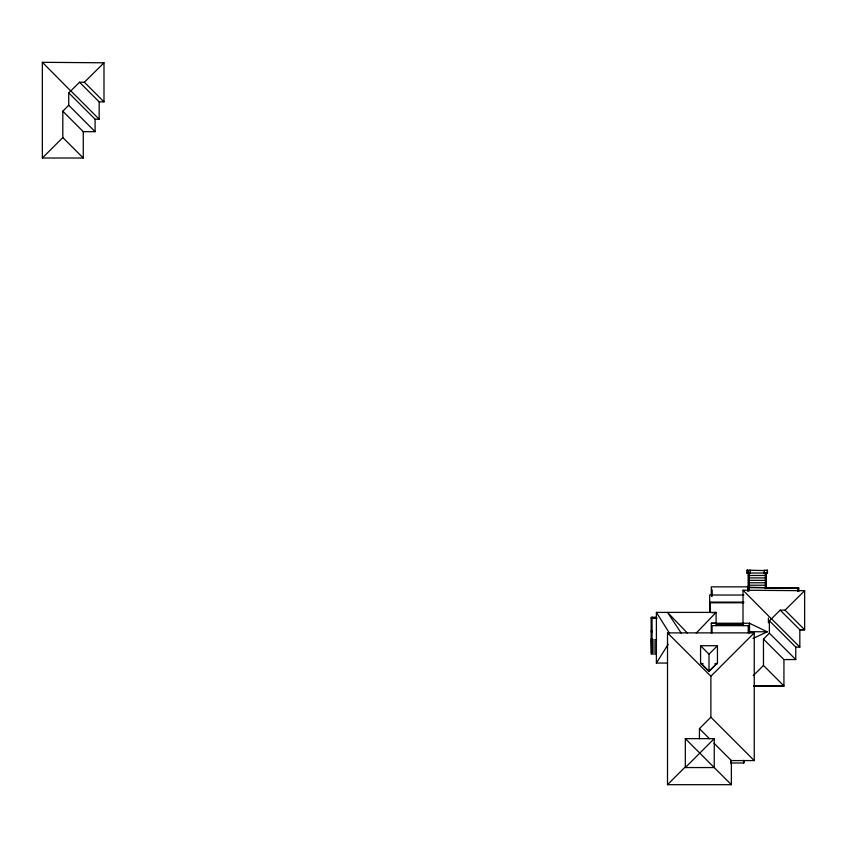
<?xml version="1.0" encoding="UTF-8"?>
<svg xmlns="http://www.w3.org/2000/svg" width="847" height="847" viewBox="0 0 847 847"><rect width="100%" height="100%" fill="white"/><g stroke="black" fill="none" stroke-linecap="round" stroke-linejoin="round"><path stroke-width="1.27" d="M709.67 612.307L709.68 595.039L743.878 595.039M709.977 612.307L709.68 603.72M711.279 594.943L711.279 586.855L747.827 586.855L747.827 591.27L748.24 587.257L766.239 587.659M748.229 587.659L748.24 573.027L766.112 573.027L766.112 587.659M765.381 588.284L765.984 588.009L765.984 572.805M768.42 622.778L768.42 617.982M797.62 591.27L797.62 587.659M667.51 663.053L656.393 663.053L668.167 644.313M696.298 633.016L716.096 612.402L656.393 612.402L656.393 663.053M717.441 663.01L709.003 671.523L709.003 654.223L717.441 645.71L700.575 645.71L700.575 663.783L703.169 663.783M68.734 92.831L70.841 90.873L99.173 119.215L95.108 119.215L68.734 92.831L68.734 105.282L62.816 111.201L62.816 137.553L83.271 158.018L83.271 131.666L62.816 111.201M83.271 158.018L42.35 158.018L62.816 137.553M717.441 662.873L709.003 671.29L700.575 663.01L709.003 671.523M699.431 738.806L699.431 728.664L710.877 717.218L710.877 676.255L754.254 632.878L667.51 632.878L667.51 784.682L731.363 784.682L731.363 760.585L714.032 743.253M769.383 620.735L771.49 618.776L799.833 647.119L795.767 647.119L769.383 620.735L769.383 633.185L763.465 639.104L763.465 665.456L783.93 685.911L753.565 685.911L783.93 686.186L783.93 659.559L763.465 639.104M753.237 675.684L763.465 665.456M667.51 784.682L685.752 766.44M685.329 767.562L714.243 738.648L685.329 738.648L685.329 767.562L714.243 767.562L714.243 738.648M70.841 90.873L79.544 82.233L84.382 82.254L103.99 101.862L99.173 101.862L79.544 82.233M84.382 82.254L103.99 62.794L103.99 101.862M771.49 618.776L780.203 610.136L785.042 610.158L804.65 629.766L799.833 629.766L780.203 610.136M785.042 610.158L804.65 590.698L804.65 629.797L799.833 629.766L799.833 647.119M753.004 638.447L767.308 631.809L749.436 623.244L711.279 623.244L711.279 632.878M712.094 596.299L711.745 589.47L711.596 596.32M712.158 612.826L716.096 612.402L716.096 625.647M83.271 131.666L95.108 131.666L95.108 119.215M747.033 570.19L750.251 570.19L750.251 573.398L747.033 573.398L747.033 570.19L749.14 572.297M764.629 570.592L749.849 570.19M767.446 570.592L767.043 573.006L764.629 573.006M747.033 573.006L750.251 573.006M765.434 574.202L766.112 574.202M748.24 575.473L766.112 575.473M748.24 577.908L766.112 577.908M748.24 580.343L766.112 580.343M748.24 582.778L766.112 582.778M748.24 585.224L766.112 585.224M748.642 587.066L749.246 587.066M765.381 587.066L765.984 587.066M747.827 587.659L798.827 587.659L798.827 591.27M748.695 588.009L749.246 572.805M765.932 588.284L798.287 588.284L798.287 590.931M749.14 588.009L748.939 591.1M749.14 588.559L748.642 572.678M709.68 602.111L743.878 602.111M710.326 602.778L743.645 602.778M656.393 617.219L651.152 617.219L651.152 654.011L656.319 654.011M651.152 618.119L656.393 618.119M749.436 625.647L712.083 625.647L712.083 632.878M651.152 630.846L652.052 630.846M651.152 631.926L652.052 631.926M651.152 638.754L652.052 638.754M651.152 639.961L656.764 639.961M651.152 641.962L656.319 641.962M651.152 643.974L656.319 643.974M651.152 645.986L656.319 645.986M651.152 647.987L656.319 647.987M651.152 649.998L656.319 649.998M651.152 652.01L656.319 652.01M783.93 659.559L795.767 659.559L795.767 647.119M714.847 663.783L717.441 663.783L717.441 645.71M730.76 760.585L754.254 760.585L754.254 632.878M42.35 158.018L42.35 62.318L103.99 62.794M743.01 624.303L743.01 590.221L804.65 590.698M767.308 631.809L749.436 631.671L749.436 623.244L749.436 632.878M711.279 623.191L716.096 623.244M657.103 618.194L652.052 618.119L652.052 639.961M769.383 633.185L795.767 659.559M667.51 632.878L710.877 676.255M710.877 717.218L754.254 760.585M699.431 728.664L709.468 738.69M68.734 105.282L95.108 131.666M685.329 738.648L731.363 784.682M743.01 590.221L771.342 618.776M700.575 645.71L709.003 654.223M42.35 62.318L70.682 90.873M687.309 633.016L667.51 612.402L681.348 633.302M656.393 612.402L669.553 633.302M710.368 602.778L710.379 612.603M765.476 588.009L765.932 588.559L765.381 588.559L765.381 572.678M749.097 573.006L748.843 573.408M748.229 625.647L748.229 632.878M747.435 570.19L747.435 573.006M744.005 760.405L744.005 762.999L730.76 762.999L730.76 760.405M743.613 760.405L743.613 762.999M743.412 623.244L743.412 625.647M731.162 760.405L731.162 762.999M652.359 617.219L652.359 618.119M651.756 639.961L651.756 653.704L651.354 639.961M99.173 101.862L99.173 119.215M767.446 570.19L764.227 570.19L764.227 573.398L767.446 573.398L767.446 570.19M725.191 623.593L725.127 624.175L725.191 623.593M734.37 623.593L734.307 624.175L734.37 623.593M724.979 623.847L716.096 623.847L724.979 623.921M734.158 623.847L725.35 623.847L734.158 623.921M743.412 623.847L734.529 623.847L743.412 623.921"/></g></svg>
